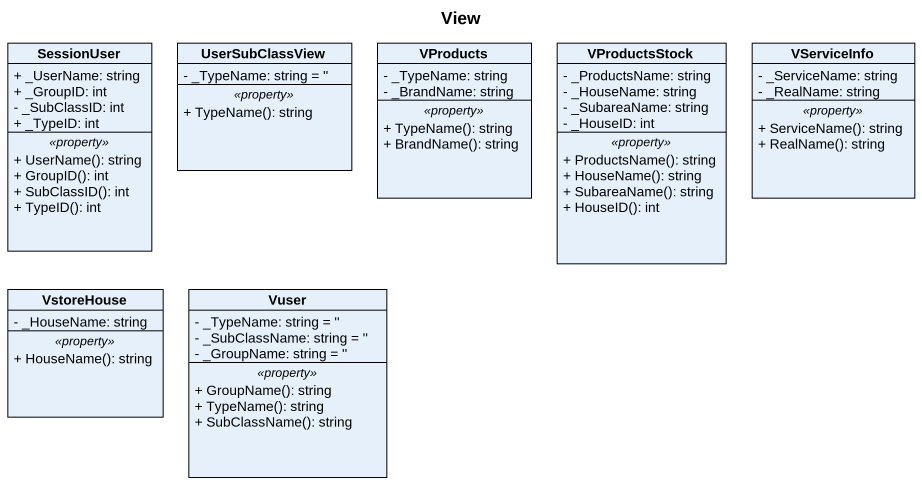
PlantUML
@startuml
title View
hide circle
hide empty members
skinparam classAttributeIconSize 0
class SessionUser {
  + _UserName: string
  + _GroupID: int
  - _SubClassID: int
  + _TypeID: int
  .. <<property>> ..
  + UserName(): string
  + GroupID(): int
  + SubClassID(): int
  + TypeID(): int
}
class UserSubClassView {
  - _TypeName: string = ''
  .. <<property>> ..
  + TypeName(): string
}
class VProducts {
  - _TypeName: string
  - _BrandName: string
  .. <<property>> ..
  + TypeName(): string
  + BrandName(): string
}
class VProductsStock {
  - _ProductsName: string
  - _HouseName: string
  - _SubareaName: string
  - _HouseID: int
  .. <<property>> ..
  + ProductsName(): string
  + HouseName(): string
  + SubareaName(): string
  + HouseID(): int
}
class VServiceInfo {
  - _ServiceName: string
  - _RealName: string
  .. <<property>> ..
  + ServiceName(): string
  + RealName(): string
}
class VstoreHouse {
  - _HouseName: string
  .. <<property>> ..
  + HouseName(): string
}
class Vuser {
  - _TypeName: string = ''
  - _SubClassName: string = ''
  - _GroupName: string = ''
  .. <<property>> ..
  + GroupName(): string
  + TypeName(): string
  + SubClassName(): string
}
@enduml
